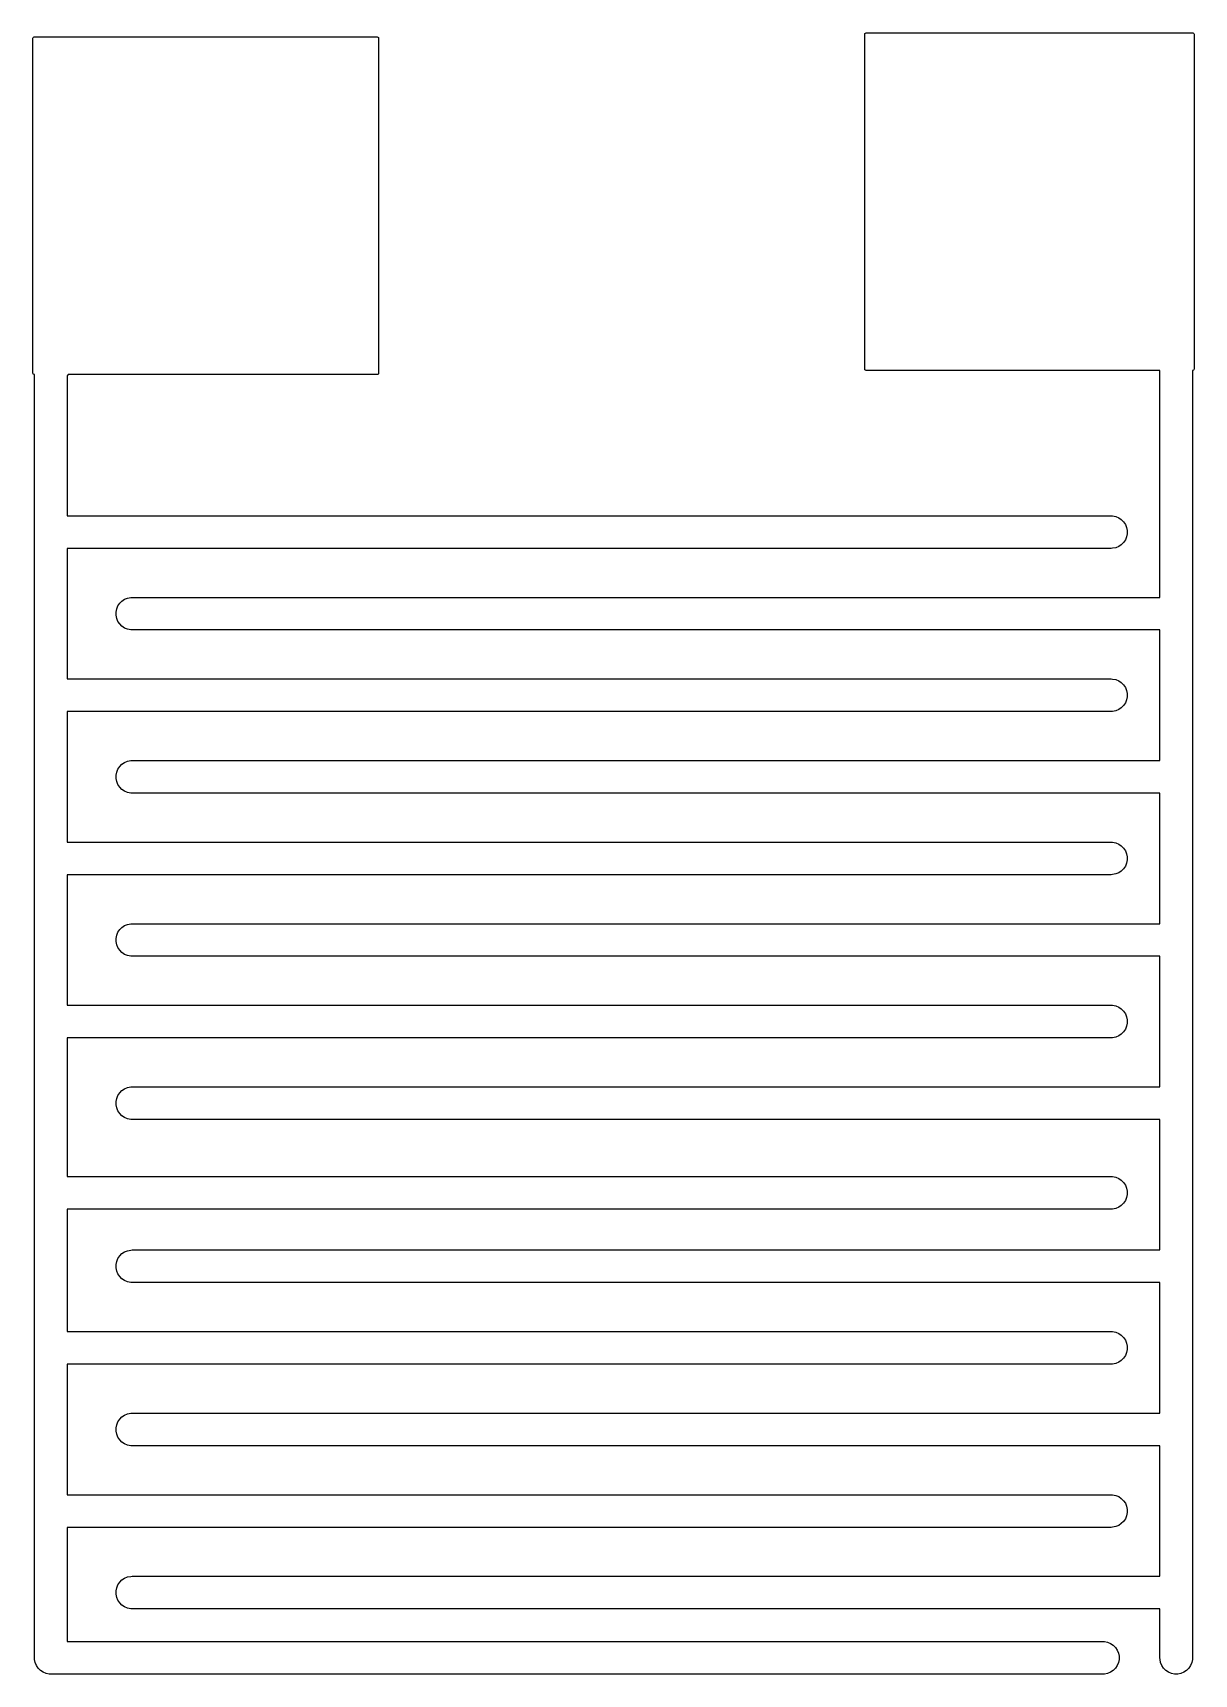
# Model space of a CAD drawing. Header units: millimetres. Extents: x 7.2 to 35.7, y -46.7 to -6.4.
import ezdxf

# ---------------------------------------------------------------- set-up
doc = ezdxf.new("R2010")
doc.units = ezdxf.units.MM
doc.layers.add('BLACK', color=7, linetype='CONTINUOUS')

msp = doc.modelspace()

# ---------------------------------------------------------------- linework, layer by layer
at = {"layer": 'BLACK', "linetype": 'CONTINUOUS'}
for p, q in [((27.611, -6.443), (27.617, -6.428)), ((27.617, -6.428), (27.628, -6.417)), ((27.628, -6.417), (27.643, -6.411)), ((27.643, -6.411), (27.651, -6.411)), ((27.651, -6.411), (35.651, -6.411)), ((35.651, -6.411), (35.658, -6.411)), ((35.658, -6.411), (35.673, -6.417)), ((35.673, -6.417), (35.684, -6.428)), ((35.684, -6.428), (35.69, -6.443)), ((7.211, -6.543), (7.217, -6.528)), ((7.211, -6.551), (7.211, -6.543)), ((7.211, -14.751), (7.211, -6.551)), ((7.217, -6.528), (7.228, -6.517)), ((7.228, -6.517), (7.243, -6.511)), ((7.243, -6.511), (7.251, -6.511)), ((7.251, -6.511), (15.651, -6.511)), ((15.651, -6.511), (15.658, -6.511)), ((15.658, -6.511), (15.673, -6.517)), ((15.673, -6.517), (15.684, -6.528)), ((15.684, -6.528), (15.69, -6.543)), ((15.69, -6.543), (15.691, -6.551)), ((15.691, -6.551), (15.691, -14.751)), ((27.611, -6.451), (27.611, -6.443)), ((27.611, -14.651), (27.611, -6.451)), ((35.69, -6.443), (35.691, -6.451)), ((35.691, -6.451), (35.691, -14.651)), ((7.211, -14.758), (7.211, -14.751)), ((7.217, -14.773), (7.211, -14.758)), ((7.228, -14.784), (7.217, -14.773)), ((7.243, -14.79), (7.228, -14.784)), ((7.251, -14.791), (7.243, -14.79)), ((7.251, -18.651), (7.251, -14.791)), ((8.076, -14.791), (8.051, -14.816)), ((8.051, -14.816), (8.051, -18.251)), ((15.651, -14.791), (8.076, -14.791)), ((15.658, -14.79), (15.651, -14.791)), ((15.673, -14.784), (15.658, -14.79)), ((15.684, -14.773), (15.673, -14.784)), ((15.69, -14.758), (15.684, -14.773)), ((15.691, -14.751), (15.69, -14.758)), ((27.611, -14.658), (27.611, -14.651)), ((27.617, -14.673), (27.611, -14.658)), ((27.628, -14.684), (27.617, -14.673)), ((27.643, -14.69), (27.628, -14.684)), ((27.651, -14.691), (27.643, -14.69)), ((34.851, -14.691), (27.651, -14.691)), ((34.851, -20.251), (34.851, -14.691)), ((35.658, -14.69), (35.651, -14.691)), ((35.651, -14.691), (35.651, -44.651)), ((35.673, -14.684), (35.658, -14.69)), ((35.684, -14.673), (35.673, -14.684)), ((35.69, -14.658), (35.684, -14.673)), ((35.691, -14.651), (35.69, -14.658)), ((8.051, -18.251), (33.651, -18.251)), ((33.651, -18.251), (33.69, -18.253)), ((33.69, -18.253), (33.767, -18.268)), ((33.767, -18.268), (33.839, -18.298)), ((33.839, -18.298), (33.904, -18.341)), ((33.904, -18.341), (33.96, -18.397)), ((33.96, -18.397), (34.003, -18.462)), ((34.003, -18.462), (34.033, -18.535)), ((7.251, -22.651), (7.251, -18.651)), ((33.96, -18.904), (33.904, -18.96)), ((34.003, -18.839), (33.96, -18.904)), ((34.033, -18.767), (34.003, -18.839)), ((34.033, -18.535), (34.049, -18.611)), ((34.049, -18.69), (34.033, -18.767)), ((34.049, -18.611), (34.049, -18.69)), ((33.651, -19.051), (8.051, -19.051)), ((8.051, -19.051), (8.051, -22.251)), ((33.69, -19.049), (33.651, -19.051)), ((33.767, -19.033), (33.69, -19.049)), ((33.839, -19.003), (33.767, -19.033)), ((33.904, -18.96), (33.839, -19.003)), ((9.268, -20.535), (9.298, -20.462)), ((9.298, -20.462), (9.341, -20.397)), ((9.341, -20.397), (9.397, -20.341)), ((9.397, -20.341), (9.462, -20.298)), ((9.462, -20.298), (9.535, -20.268)), ((9.535, -20.268), (9.611, -20.253)), ((9.611, -20.253), (9.651, -20.251)), ((9.651, -20.251), (34.851, -20.251)), ((9.253, -20.611), (9.268, -20.535)), ((9.253, -20.69), (9.253, -20.611)), ((9.268, -20.767), (9.253, -20.69)), ((9.298, -20.839), (9.268, -20.767)), ((9.341, -20.904), (9.298, -20.839)), ((9.397, -20.96), (9.341, -20.904)), ((9.462, -21.003), (9.397, -20.96)), ((9.535, -21.033), (9.462, -21.003)), ((9.611, -21.049), (9.535, -21.033)), ((9.651, -21.051), (9.611, -21.049)), ((34.851, -21.051), (9.651, -21.051)), ((34.851, -24.251), (34.851, -21.051)), ((8.051, -22.251), (33.651, -22.251)), ((33.651, -22.251), (33.69, -22.253)), ((33.69, -22.253), (33.767, -22.268)), ((33.767, -22.268), (33.839, -22.298)), ((33.839, -22.298), (33.904, -22.341)), ((33.904, -22.341), (33.96, -22.397)), ((33.96, -22.397), (34.003, -22.462)), ((34.003, -22.462), (34.033, -22.535)), ((7.251, -26.651), (7.251, -22.651)), ((33.96, -22.904), (33.904, -22.96)), ((34.003, -22.839), (33.96, -22.904)), ((34.033, -22.767), (34.003, -22.839)), ((34.033, -22.535), (34.049, -22.611)), ((34.049, -22.69), (34.033, -22.767)), ((34.049, -22.611), (34.049, -22.69)), ((33.651, -23.051), (8.051, -23.051)), ((8.051, -23.051), (8.051, -26.251)), ((33.69, -23.049), (33.651, -23.051)), ((33.767, -23.033), (33.69, -23.049)), ((33.839, -23.003), (33.767, -23.033)), ((33.904, -22.96), (33.839, -23.003)), ((9.253, -24.611), (9.268, -24.535)), ((9.268, -24.535), (9.298, -24.462)), ((9.298, -24.462), (9.341, -24.397)), ((9.341, -24.397), (9.397, -24.341)), ((9.397, -24.341), (9.462, -24.298)), ((9.462, -24.298), (9.535, -24.268)), ((9.535, -24.268), (9.611, -24.253)), ((9.611, -24.253), (9.651, -24.251)), ((9.651, -24.251), (34.851, -24.251)), ((9.253, -24.69), (9.253, -24.611)), ((9.268, -24.767), (9.253, -24.69)), ((9.298, -24.839), (9.268, -24.767)), ((9.341, -24.904), (9.298, -24.839)), ((9.397, -24.96), (9.341, -24.904)), ((9.462, -25.003), (9.397, -24.96)), ((9.535, -25.033), (9.462, -25.003)), ((9.611, -25.049), (9.535, -25.033)), ((9.651, -25.051), (9.611, -25.049)), ((34.851, -25.051), (9.651, -25.051)), ((34.851, -28.251), (34.851, -25.051)), ((8.051, -26.251), (33.651, -26.251)), ((33.651, -26.251), (33.69, -26.253)), ((33.69, -26.253), (33.767, -26.268)), ((33.767, -26.268), (33.839, -26.298)), ((33.839, -26.298), (33.904, -26.341)), ((33.904, -26.341), (33.96, -26.397)), ((33.96, -26.397), (34.003, -26.462)), ((34.003, -26.462), (34.033, -26.535)), ((34.033, -26.535), (34.049, -26.611)), ((7.251, -30.651), (7.251, -26.651)), ((33.904, -26.96), (33.839, -27.003)), ((33.96, -26.904), (33.904, -26.96)), ((34.003, -26.839), (33.96, -26.904)), ((34.033, -26.767), (34.003, -26.839)), ((34.049, -26.69), (34.033, -26.767)), ((34.049, -26.611), (34.049, -26.69)), ((33.651, -27.051), (8.051, -27.051)), ((8.051, -27.051), (8.051, -30.251)), ((33.69, -27.049), (33.651, -27.051)), ((33.767, -27.033), (33.69, -27.049)), ((33.839, -27.003), (33.767, -27.033)), ((9.253, -28.611), (9.268, -28.535)), ((9.268, -28.535), (9.298, -28.462)), ((9.298, -28.462), (9.341, -28.397)), ((9.341, -28.397), (9.397, -28.341)), ((9.397, -28.341), (9.462, -28.298)), ((9.462, -28.298), (9.535, -28.268)), ((9.535, -28.268), (9.611, -28.253)), ((9.611, -28.253), (9.651, -28.251)), ((9.651, -28.251), (34.851, -28.251)), ((9.253, -28.69), (9.253, -28.611)), ((9.268, -28.767), (9.253, -28.69)), ((9.298, -28.839), (9.268, -28.767)), ((9.341, -28.904), (9.298, -28.839)), ((9.397, -28.96), (9.341, -28.904)), ((9.462, -29.003), (9.397, -28.96)), ((9.535, -29.033), (9.462, -29.003)), ((9.611, -29.049), (9.535, -29.033)), ((9.651, -29.051), (9.611, -29.049)), ((34.851, -29.051), (9.651, -29.051)), ((34.851, -32.251), (34.851, -29.051)), ((8.051, -30.251), (33.651, -30.251)), ((33.651, -30.251), (33.69, -30.253)), ((33.69, -30.253), (33.767, -30.268)), ((33.767, -30.268), (33.839, -30.298)), ((33.839, -30.298), (33.904, -30.341)), ((33.904, -30.341), (33.96, -30.397)), ((33.96, -30.397), (34.003, -30.462)), ((34.003, -30.462), (34.033, -30.535)), ((34.033, -30.535), (34.049, -30.611)), ((7.251, -34.851), (7.251, -30.651)), ((33.904, -30.96), (33.839, -31.003)), ((33.96, -30.904), (33.904, -30.96)), ((34.003, -30.839), (33.96, -30.904)), ((34.033, -30.767), (34.003, -30.839)), ((34.049, -30.69), (34.033, -30.767)), ((34.049, -30.611), (34.049, -30.69)), ((33.651, -31.051), (8.051, -31.051)), ((8.051, -31.051), (8.051, -34.451)), ((33.69, -31.049), (33.651, -31.051)), ((33.767, -31.033), (33.69, -31.049)), ((33.839, -31.003), (33.767, -31.033)), ((9.253, -32.611), (9.268, -32.535)), ((9.268, -32.535), (9.298, -32.462)), ((9.298, -32.462), (9.341, -32.397)), ((9.341, -32.397), (9.397, -32.341)), ((9.397, -32.341), (9.462, -32.298)), ((9.462, -32.298), (9.535, -32.268)), ((9.535, -32.268), (9.611, -32.253)), ((9.611, -32.253), (9.651, -32.251)), ((9.651, -32.251), (34.851, -32.251)), ((9.253, -32.69), (9.253, -32.611)), ((9.268, -32.767), (9.253, -32.69)), ((9.298, -32.839), (9.268, -32.767)), ((9.341, -32.904), (9.298, -32.839)), ((9.397, -32.96), (9.341, -32.904)), ((9.462, -33.003), (9.397, -32.96)), ((9.535, -33.033), (9.462, -33.003)), ((9.611, -33.049), (9.535, -33.033)), ((9.651, -33.051), (9.611, -33.049)), ((34.851, -33.051), (9.651, -33.051)), ((34.851, -36.251), (34.851, -33.051)), ((8.051, -34.451), (33.651, -34.451)), ((33.651, -34.451), (33.69, -34.453)), ((33.69, -34.453), (33.767, -34.468)), ((33.767, -34.468), (33.839, -34.498)), ((33.839, -34.498), (33.904, -34.541)), ((33.904, -34.541), (33.96, -34.597)), ((33.96, -34.597), (34.003, -34.662)), ((7.251, -38.651), (7.251, -34.851)), ((34.003, -34.662), (34.033, -34.735)), ((34.033, -34.967), (34.003, -35.039)), ((34.033, -34.735), (34.049, -34.811)), ((34.049, -34.89), (34.033, -34.967)), ((34.049, -34.811), (34.049, -34.89)), ((33.651, -35.251), (8.051, -35.251)), ((8.051, -35.251), (8.051, -38.251)), ((33.69, -35.249), (33.651, -35.251)), ((33.767, -35.233), (33.69, -35.249)), ((33.839, -35.203), (33.767, -35.233)), ((33.904, -35.16), (33.839, -35.203)), ((33.96, -35.104), (33.904, -35.16)), ((34.003, -35.039), (33.96, -35.104)), ((9.253, -36.611), (9.268, -36.535)), ((9.253, -36.69), (9.253, -36.611)), ((9.268, -36.535), (9.298, -36.462)), ((9.298, -36.462), (9.341, -36.397)), ((9.341, -36.397), (9.397, -36.341)), ((9.397, -36.341), (9.462, -36.298)), ((9.462, -36.298), (9.535, -36.268)), ((9.535, -36.268), (9.611, -36.253)), ((9.611, -36.253), (9.651, -36.251)), ((9.651, -36.251), (34.851, -36.251)), ((9.268, -36.767), (9.253, -36.69)), ((9.298, -36.839), (9.268, -36.767)), ((9.341, -36.904), (9.298, -36.839)), ((9.397, -36.96), (9.341, -36.904)), ((9.462, -37.003), (9.397, -36.96)), ((9.535, -37.033), (9.462, -37.003)), ((9.611, -37.049), (9.535, -37.033)), ((9.651, -37.051), (9.611, -37.049)), ((34.851, -37.051), (9.651, -37.051)), ((34.851, -40.251), (34.851, -37.051)), ((8.051, -38.251), (33.651, -38.251)), ((33.651, -38.251), (33.69, -38.253)), ((33.69, -38.253), (33.767, -38.268)), ((33.767, -38.268), (33.839, -38.298)), ((33.839, -38.298), (33.904, -38.341)), ((33.904, -38.341), (33.96, -38.397)), ((33.96, -38.397), (34.003, -38.462)), ((34.003, -38.462), (34.033, -38.535)), ((34.033, -38.535), (34.049, -38.611)), ((34.049, -38.611), (34.049, -38.69)), ((7.251, -42.651), (7.251, -38.651)), ((33.839, -39.003), (33.767, -39.033)), ((33.904, -38.96), (33.839, -39.003)), ((33.96, -38.904), (33.904, -38.96)), ((34.003, -38.839), (33.96, -38.904)), ((34.033, -38.767), (34.003, -38.839)), ((34.049, -38.69), (34.033, -38.767)), ((33.651, -39.051), (8.051, -39.051)), ((8.051, -39.051), (8.051, -42.251)), ((33.69, -39.049), (33.651, -39.051)), ((33.767, -39.033), (33.69, -39.049)), ((9.253, -40.611), (9.268, -40.535)), ((9.253, -40.69), (9.253, -40.611)), ((9.268, -40.535), (9.298, -40.462)), ((9.298, -40.462), (9.341, -40.397)), ((9.341, -40.397), (9.397, -40.341)), ((9.397, -40.341), (9.462, -40.298)), ((9.462, -40.298), (9.535, -40.268)), ((9.535, -40.268), (9.611, -40.253)), ((9.611, -40.253), (9.651, -40.251)), ((9.651, -40.251), (34.851, -40.251)), ((9.268, -40.767), (9.253, -40.69)), ((9.298, -40.839), (9.268, -40.767)), ((9.341, -40.904), (9.298, -40.839)), ((9.397, -40.96), (9.341, -40.904)), ((9.462, -41.003), (9.397, -40.96)), ((9.535, -41.033), (9.462, -41.003)), ((9.611, -41.049), (9.535, -41.033)), ((9.651, -41.051), (9.611, -41.049)), ((34.851, -41.051), (9.651, -41.051)), ((34.851, -44.251), (34.851, -41.051)), ((8.051, -42.251), (33.651, -42.251)), ((33.651, -42.251), (33.69, -42.253)), ((7.251, -46.251), (7.251, -42.651)), ((33.69, -42.253), (33.767, -42.268)), ((33.767, -42.268), (33.839, -42.298)), ((33.839, -42.298), (33.904, -42.341)), ((33.904, -42.341), (33.96, -42.397)), ((33.96, -42.397), (34.003, -42.462)), ((34.003, -42.462), (34.033, -42.535)), ((34.033, -42.535), (34.049, -42.611)), ((34.049, -42.611), (34.049, -42.69)), ((33.651, -43.051), (8.051, -43.051)), ((8.051, -43.051), (8.051, -45.851)), ((33.69, -43.049), (33.651, -43.051)), ((33.767, -43.033), (33.69, -43.049)), ((33.839, -43.003), (33.767, -43.033)), ((33.904, -42.96), (33.839, -43.003)), ((33.96, -42.904), (33.904, -42.96)), ((34.003, -42.839), (33.96, -42.904)), ((34.033, -42.767), (34.003, -42.839)), ((34.049, -42.69), (34.033, -42.767)), ((9.535, -44.268), (9.611, -44.253)), ((9.611, -44.253), (9.651, -44.251)), ((9.651, -44.251), (34.851, -44.251)), ((9.253, -44.611), (9.268, -44.535)), ((9.253, -44.69), (9.253, -44.611)), ((9.268, -44.535), (9.298, -44.462)), ((9.298, -44.462), (9.341, -44.397)), ((9.341, -44.397), (9.397, -44.341)), ((9.397, -44.341), (9.462, -44.298)), ((9.462, -44.298), (9.535, -44.268)), ((35.651, -44.651), (35.651, -46.251)), ((9.268, -44.767), (9.253, -44.69)), ((9.298, -44.839), (9.268, -44.767)), ((9.341, -44.904), (9.298, -44.839)), ((9.397, -44.96), (9.341, -44.904)), ((9.462, -45.003), (9.397, -44.96)), ((9.535, -45.033), (9.462, -45.003)), ((9.611, -45.049), (9.535, -45.033)), ((9.651, -45.051), (9.611, -45.049)), ((34.851, -45.051), (9.651, -45.051)), ((34.851, -46.251), (34.851, -45.051)), ((8.051, -45.851), (33.451, -45.851)), ((33.451, -45.851), (33.49, -45.853)), ((33.49, -45.853), (33.567, -45.868)), ((33.567, -45.868), (33.639, -45.898)), ((7.253, -46.29), (7.251, -46.251)), ((33.639, -45.898), (33.704, -45.941)), ((33.704, -45.941), (33.76, -45.997)), ((33.76, -45.997), (33.803, -46.062)), ((33.803, -46.062), (33.833, -46.135)), ((33.833, -46.135), (33.849, -46.211)), ((33.849, -46.211), (33.849, -46.29)), ((34.853, -46.29), (34.851, -46.251)), ((35.651, -46.251), (35.649, -46.29)), ((7.268, -46.367), (7.253, -46.29)), ((7.298, -46.439), (7.268, -46.367)), ((7.341, -46.504), (7.298, -46.439)), ((7.397, -46.56), (7.341, -46.504)), ((7.462, -46.603), (7.397, -46.56)), ((7.535, -46.633), (7.462, -46.603)), ((7.611, -46.649), (7.535, -46.633)), ((7.651, -46.651), (7.611, -46.649)), ((33.451, -46.651), (7.651, -46.651)), ((33.49, -46.649), (33.451, -46.651)), ((33.567, -46.633), (33.49, -46.649)), ((33.639, -46.603), (33.567, -46.633)), ((33.704, -46.56), (33.639, -46.603)), ((33.76, -46.504), (33.704, -46.56)), ((33.803, -46.439), (33.76, -46.504)), ((33.833, -46.367), (33.803, -46.439)), ((33.849, -46.29), (33.833, -46.367)), ((34.868, -46.367), (34.853, -46.29)), ((34.898, -46.439), (34.868, -46.367)), ((34.941, -46.504), (34.898, -46.439)), ((34.997, -46.56), (34.941, -46.504)), ((35.062, -46.603), (34.997, -46.56)), ((35.135, -46.633), (35.062, -46.603)), ((35.211, -46.649), (35.135, -46.633)), ((35.29, -46.649), (35.211, -46.649)), ((35.367, -46.633), (35.29, -46.649)), ((35.439, -46.603), (35.367, -46.633)), ((35.504, -46.56), (35.439, -46.603)), ((35.56, -46.504), (35.504, -46.56)), ((35.603, -46.439), (35.56, -46.504)), ((35.633, -46.367), (35.603, -46.439)), ((35.649, -46.29), (35.633, -46.367))]:
    msp.add_line(p, q, dxfattribs=at)

doc.saveas('drawing.dxf')
